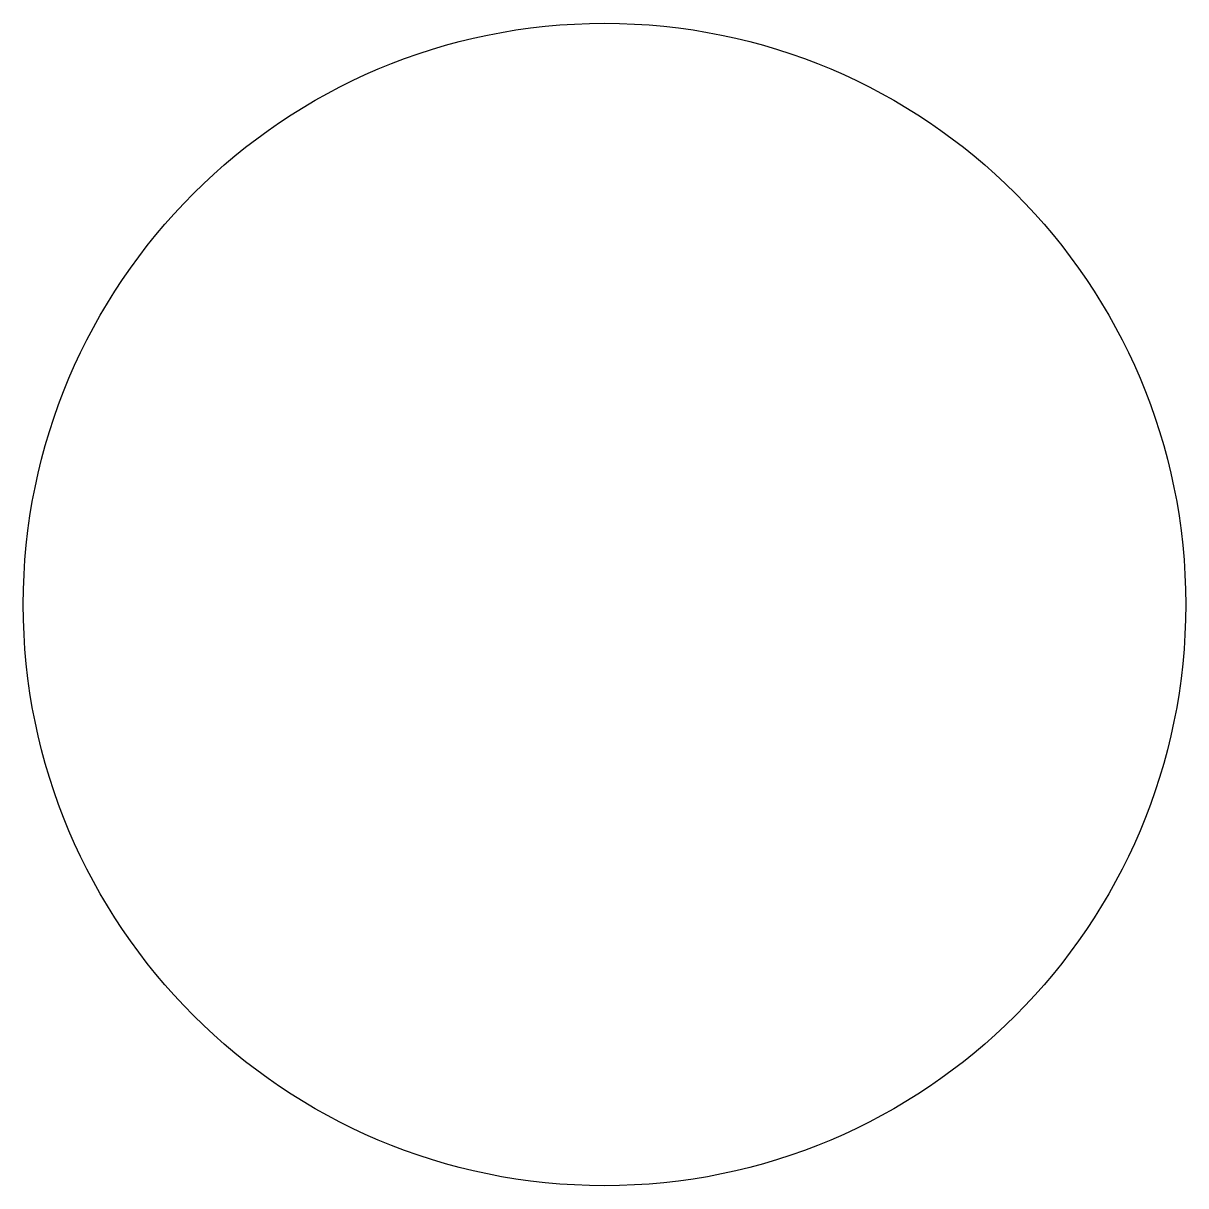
# Model space of a CAD drawing. Extents: x 916.2 to 996.2, y -57.6 to 22.4.
import ezdxf

# ---------------------------------------------------------------- set-up
doc = ezdxf.new("R2010")
doc.units = 0
doc.header["$LTSCALE"] = 15
doc.layers.get('0').update_dxf_attribs({"linetype": 'CONTINUOUS'})

msp = doc.modelspace()

# ---------------------------------------------------------------- linework, layer by layer
at = {"ltscale": 0.05}
msp.add_circle((956.151, -17.599), 40, dxfattribs=at)

doc.saveas('drawing.dxf')
